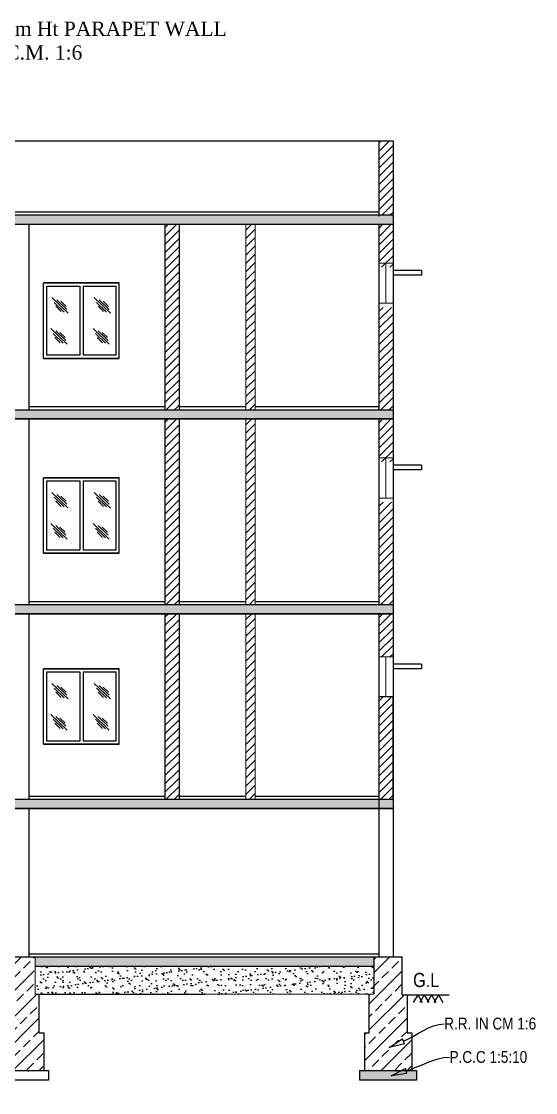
# Model space of a CAD drawing. Header units: metres. Extents: x -1560950 to -1560825, y 42726 to 42863.
# Drawn here: x -1560891.41 to -1560883.1, y 42822.58 to 42839.9 of the extents above; entities that cross this region are included whole.
import ezdxf
from ezdxf import colors
from ezdxf.entities.mleader import LeaderData, LeaderLine
from ezdxf.math import Vec2, Vec3

# ---------------------------------------------------------------- set-up
doc = ezdxf.new("R2010")
doc.units = ezdxf.units.M
doc.header["$LTSCALE"] = 750
doc.header["$MEASUREMENT"] = 0
doc.header["$PDMODE"] = 35
doc.header["$PDSIZE"] = 50
doc.layers.get('0').update_dxf_attribs({"lineweight": 5})
doc.layers.get('Defpoints').update_dxf_attribs({"lineweight": 0})
doc.styles.add('sty', font='swissc.ttf', dxfattribs={"height": 10})
doc.styles.add('sunahari', font='framd.ttf', dxfattribs={"height": 0.3})
doc.dimstyles.new('CIVIL Mt.1', dxfattribs={"dimscale": 0, "dimtxt": 0.4, "dimasz": 0.15, "dimexe": 0.18, "dimexo": 0.0625, "dimgap": 0.1, "dimtad": 0, "dimzin": 0, "dimdsep": 46, "dimtxsty": 'sunahari', "dimblk": 'OBLIQUE', "dimcen": 0.09, "dimse1": 1, "dimse2": 1, "dimclrd": 253, "dimclrt": 4, "dimadec": 0, "dimazin": 0, "dimtfac": 1, "dimtofl": 0, "dimtmove": 1, "dimatfit": 3, "dimfxl": 0, "dimfrac": 2, "dimtolj": 1, "dimtzin": 0, "dimarcsym": 0})
pattern_1 = [(50, (-1560725.65363, 42799.76936), (0.18218467, -0.01593909), [0.01905, -0.20955]), (355, (-1560725.65363, 42799.76936), (-0.03524342, 0.19105685), [0.01524, -0.16764058]), (100.45144, (-1560725.63844, 42799.76803), (0.14694125, 0.17511775), [0.01619, -0.17809024]), (46.1842, (-1560725.65363, 42799.82016), (0.27107904, -0.04204233), [0.028575, -0.314325]), (96.63556, (-1560725.63104, 42799.81666), (0.23740413, 0.24742612), [0.02428502, -0.2671356]), (351.18415, (-1560725.65363, 42799.82016), (0.23740413, 0.24742612), [0.02285997, -0.25145973]), (21, (-1560725.62823, 42799.80746), (0.15161439, -0.1022652), [0.01905, -0.20955]), (326, (-1560725.62823, 42799.80746), (0.06180203, 0.18418797), [0.01524, -0.16764]), (71.45144, (-1560725.6156, 42799.79894), (0.21341642, 0.08192277), [0.01619, -0.17808994]), (37.5, (-1560725.653626, 42799.76936), (0.003088603, 0.084555039), [0, -0.165608, 0, -0.17018, 0, -0.168275]), (7.5, (-1560725.65363, 42799.76936), (0.066819663, 0.100180575), [0, -0.097028, 0, -0.161798, 0, -0.064135]), (327.5, (-1560725.71027, 42799.76936), (0.135590595, -0.005728744), [0, -0.0635, 0, -0.19812, 0, -0.26289]), (317.5, (-1560725.73567, 42799.76936), (0.14812918, 0.02542649), [0, -0.08255, 0, -0.131572, 0, -0.18669])]
pattern_2 = [(45, (-1560723.893505, 42799.76936), (-0.06735192, 0.06735192), [])]

# ---------------------------------------------------------------- blocks, each defined once
blk = doc.blocks.new('_ClosedBlank')
at = {"color": 0, "linetype": 'ByBlock', "lineweight": -2}
for p, q in [((-1, 0.167), (0, 0)), ((-1, 0.167), (-1, -0.167)), ((0, 0), (-1, -0.167))]:
    blk.add_line(p, q, dxfattribs=at)
blk = doc.blocks.new('_Oblique')
at = {"color": 0, "linetype": 'ByBlock', "lineweight": -2}
blk.add_line((-0.5, -0.5), (0.5, 0.5), dxfattribs=at)
blk = doc.blocks.new('*D1212')
at = {"color": 253, "lineweight": -2, "ltscale": 0.25}
for p, q in [((-1560914.252, 42836.621), (-1560914.252, 42835.658)), ((-1560914.252, 42833.621), (-1560914.252, 42834.585))]:
    blk.add_line(p, q, dxfattribs=at)
at = {"layer": 'Defpoints', "color": 0, "ltscale": 0.25}
for p in [(-1560914.252, 42836.621), (-1560885.401, 42836.621), (-1560913.709, 42833.621)]:
    blk.add_point(p, dxfattribs=at)
at = {"color": 253, "lineweight": -2, "ltscale": 0.25, "xscale": 0.15, "yscale": 0.15, "zscale": 0.15}
for p, rotation in [((-1560914.252, 42836.621), 90), ((-1560914.252, 42833.621), 270)]:
    blk.add_blockref('_Oblique', p, dxfattribs=dict(at, rotation=rotation))
at = {"color": 4, "ltscale": 0.25, "insert": (-1560914.252, 42835.121), "char_height": 0.3, "attachment_point": 5, "rotation": 90, "style": 'sunahari'}
blk.add_mtext('\\A1;3.00', dxfattribs=at)

msp = doc.modelspace()

# ---------------------------------------------------------------- hatches: boundary and pattern name
at = {"linetype": 'ByBlock', "lineweight": -2, "ltscale": 0.05}
h = msp.add_hatch(dxfattribs=at)
h.set_pattern_fill('ANSI31', color=0, scale=0.03, style=0)
h.set_pattern_definition(pattern_2)
h.paths.add_polyline_path([(-1560913.47881, 42837.97146), (-1560913.70881, 42837.97146), (-1560913.70881, 42836.77146), (-1560913.47881, 42836.77146)])
h.paths.add_polyline_path([(-1560885.40101, 42837.97146), (-1560885.63101, 42837.97146), (-1560885.63101, 42836.77146), (-1560885.40101, 42836.77146)])
h = msp.add_hatch(dxfattribs=at)
h.set_pattern_fill('AR-CONC', color=0, scale=0.001, style=0)
h.set_pattern_definition(pattern_1)
h.paths.add_polyline_path([(-1560885.40101, 42830.32146), (-1560885.40101, 42830.47146), (-1560913.70881, 42830.47146), (-1560913.70881, 42830.32146)])
h.paths.add_polyline_path([(-1560913.70881, 42833.62146), (-1560913.70881, 42833.47146), (-1560885.40101, 42833.47146), (-1560885.40101, 42833.62146)])
h.paths.add_polyline_path([(-1560913.70881, 42836.77146), (-1560913.70881, 42836.62146), (-1560885.40101, 42836.62146), (-1560885.40101, 42836.77146), (-1560906.73846, 42836.77146), (-1560906.73846, 42836.75581), (-1560908.94175, 42836.75581), (-1560908.9353, 42836.77146)])
h = msp.add_hatch(dxfattribs=at)
h.set_pattern_fill('ANSI31', color=0, scale=0.03, style=0)
h.set_pattern_definition([(45, (-1560723.893505, 42813.04164), (-0.06735192, 0.06735192), [])])
h.paths.add_polyline_path([(-1560887.63101, 42836.62146), (-1560887.78101, 42836.62146), (-1560887.78101, 42833.62146), (-1560887.63101, 42833.62146)])
h.paths.add_polyline_path([(-1560888.86101, 42836.62146), (-1560889.09101, 42836.62146), (-1560889.09101, 42833.62146), (-1560888.86101, 42833.62146)])
h = msp.add_hatch(dxfattribs=at)
h.set_pattern_fill('ANSI31', color=0, scale=0.03, style=0)
h.set_pattern_definition([(45, (-1560723.893505, 42806.06936), (-0.06735192, 0.06735192), [])])
h.paths.add_polyline_path([(-1560885.40101, 42836.62146), (-1560885.63101, 42836.62146), (-1560885.63101, 42835.92656), (-1560885.40101, 42835.92656)])
h.paths.add_polyline_path([(-1560885.40101, 42835.27656), (-1560885.63101, 42835.27656), (-1560885.63101, 42833.62146), (-1560885.40101, 42833.62146)])
h = msp.add_hatch(dxfattribs=at)
h.set_pattern_fill('ANSI31', color=0, scale=0.03, style=0)
h.set_pattern_definition([(45, (-1560723.893505, 42809.89164), (-0.06735192, 0.06735192), [])])
h.paths.add_polyline_path([(-1560887.63101, 42833.47146), (-1560887.78101, 42833.47146), (-1560887.78101, 42830.47146), (-1560887.63101, 42830.47146)])
h.paths.add_polyline_path([(-1560888.86101, 42833.47146), (-1560889.09101, 42833.47146), (-1560889.09101, 42830.47146), (-1560888.86101, 42830.47146)])
h = msp.add_hatch(dxfattribs=at)
h.set_pattern_fill('ANSI31', color=0, scale=0.03, style=0)
h.set_pattern_definition([(45, (-1560723.893505, 42802.91936), (-0.06735192, 0.06735192), [])])
h.paths.add_polyline_path([(-1560885.40101, 42833.47146), (-1560885.63101, 42833.47146), (-1560885.63101, 42832.77656), (-1560885.40101, 42832.77656)])
h.paths.add_polyline_path([(-1560885.40101, 42832.12656), (-1560885.63101, 42832.12656), (-1560885.63101, 42830.47146), (-1560885.40101, 42830.47146)])
h = msp.add_hatch(dxfattribs=at)
h.set_pattern_fill('ANSI31', color=0, scale=0.03, style=0)
h.set_pattern_definition([(45, (-1560723.893505, 42806.74164), (-0.06735192, 0.06735192), [])])
h.paths.add_polyline_path([(-1560887.63101, 42830.32146), (-1560887.78101, 42830.32146), (-1560887.78101, 42827.32146), (-1560887.63101, 42827.32146)])
h.paths.add_polyline_path([(-1560888.86101, 42830.32146), (-1560889.09101, 42830.32146), (-1560889.09101, 42827.32146), (-1560888.86101, 42827.32146)])
h = msp.add_hatch(dxfattribs=at)
h.set_pattern_fill('ANSI31', color=0, scale=0.03, style=0)
h.set_pattern_definition(pattern_2)
h.paths.add_polyline_path([(-1560885.40101, 42830.32146), (-1560885.63101, 42830.32146), (-1560885.63101, 42829.62656), (-1560885.40101, 42829.62656)])
h.paths.add_polyline_path([(-1560885.40101, 42828.97656), (-1560885.63101, 42828.97656), (-1560885.63101, 42827.32146), (-1560885.40101, 42827.32146)])
h = msp.add_hatch(dxfattribs=at)
h.set_pattern_fill('AR-CONC', color=0, scale=0.001, style=0)
h.set_pattern_definition(pattern_1)
h.paths.add_polyline_path([(-1560885.40101, 42827.17146), (-1560885.40101, 42827.32146), (-1560913.70881, 42827.32146), (-1560913.70881, 42827.17146)])
h = msp.add_hatch(dxfattribs=at)
h.set_pattern_fill('ANSI33', color=0, scale=1.2, style=0)
h.set_pattern_definition([(45, (-1561816.9099, 43172.06372), (-0.21213203, 0.21213203), []), (45, (-1561816.69777, 43172.06372), (-0.21213203, 0.21213203), [0.15, -0.075])])
h.paths.add_polyline_path([(-1560891.05155, 42823.54678), (-1560891.12822, 42823.54678), (-1560891.12822, 42824.15807), (-1560891.20758, 42824.15807), (-1560891.20759, 42824.77132), (-1560891.66775, 42824.77132), (-1560891.66775, 42824.15844), (-1560891.66775, 42824.1581), (-1560891.74171, 42824.1581), (-1560891.74171, 42823.54676), (-1560891.81837, 42823.54676), (-1560891.81836, 42822.93343), (-1560891.05155, 42822.93344)])
h = msp.add_hatch(dxfattribs=at)
h.set_pattern_fill('AR-CONC', color=0, scale=0.001, style=0)
h.set_pattern_definition(pattern_1)
h.paths.add_polyline_path([(-1560885.71105, 42824.77146), (-1560891.19036, 42824.77146), (-1560891.19036, 42824.62146), (-1560885.71105, 42824.62146)])
h = msp.add_hatch(dxfattribs=at)
h.set_pattern_fill('ANSI33', color=0, scale=1.2, style=0)
h.set_pattern_definition([(45, (-1561810.95336, 43172.06372), (-0.21213203, 0.21213203), []), (45, (-1561810.74123, 43172.06372), (-0.21213203, 0.21213203), [0.15, -0.075])])
h.paths.add_polyline_path([(-1560885.09501, 42823.54678), (-1560885.17168, 42823.54678), (-1560885.17168, 42824.15807), (-1560885.25104, 42824.15807), (-1560885.25105, 42824.77132), (-1560885.71121, 42824.77132), (-1560885.71121, 42824.15844), (-1560885.71121, 42824.1581), (-1560885.78517, 42824.1581), (-1560885.78517, 42823.54676), (-1560885.86183, 42823.54676), (-1560885.86182, 42822.93343), (-1560885.09501, 42822.93344)])
h = msp.add_hatch(dxfattribs=at)
h.set_pattern_fill('AR-SAND', color=0, scale=0.0035, style=0)
h.set_pattern_definition([(37.5, (-1560725.65363, 42799.76936), (-0.00560011, 0.17129463), [0, -0.135128, 0, -0.15113, 0, -0.1444625]), (7.5, (-1560725.65363, 42799.76936), (0.15733315, 0.2508888), [0, -0.072898, 0, -0.121793, 0, -0.0466725]), (327.5, (-1560725.76297, 42799.76936), (0.27684733, 0.00050301), [0, -0.04445, 0, -0.16002, 0, -0.208915]), (317.5, (-1560725.76297, 42799.76936), (0.26724476, 0.07802526), [0, -0.022225, 0, -0.104902, 0, -0.120015])])
h.paths.add_polyline_path([(-1560885.71105, 42824.62146), (-1560891.19036, 42824.62146), (-1560891.19036, 42824.17146), (-1560885.71105, 42824.17146)])
h = msp.add_hatch(dxfattribs=at)
h.set_pattern_fill('AR-CONC', color=0, scale=0.0035, style=0)
h.set_pattern_definition([(50, (-1560725.65363, 42799.80394), (0.6376463, -0.0557868), [0.066675, -0.733425]), (355, (-1560725.6536, 42799.80394), (-0.123352, 0.668699), [0.05334, -0.586742]), (100.45144, (-1560725.6005, 42799.7993), (0.5142944, 0.6129121), [0.056665, -0.6233159]), (46.1842, (-1560725.6536, 42799.98174), (0.9487766, -0.147148), [0.1000125, -1.1001375]), (96.63556, (-1560725.5746, 42799.9695), (0.8309145, 0.8659914), [0.0849976, -0.9349746]), (351.18415, (-1560725.6536, 42799.9817), (0.8309145, 0.8659914), [0.08001, -0.880109]), (21, (-1560725.56473, 42799.9373), (0.5306504, -0.3579282), [0.066675, -0.733425]), (326, (-1560725.5647, 42799.9373), (0.216307, 0.6446579), [0.05334, -0.58674]), (71.45144, (-1560725.5205, 42799.90746), (0.7469575, 0.2867297), [0.056665, -0.6233148]), (37.5, (-1560725.65363, 42799.80394), (0.0108101, 0.29594264), [0, -0.579628, 0, -0.59563, 0, -0.5889625]), (7.5, (-1560725.65363, 42799.80394), (0.2338688, 0.350632), [0, -0.339598, 0, -0.566293, 0, -0.2244725]), (327.5, (-1560725.85187, 42799.80394), (0.47456708, -0.0200506), [0, -0.22225, 0, -0.69342, 0, -0.920115]), (317.5, (-1560725.94077, 42799.80394), (0.5184521, 0.0889927), [0, -0.288925, 0, -0.460502, 0, -0.653415])])
h.paths.add_polyline_path([(-1560909.54787, 42822.7801), (-1560909.54787, 42822.93343), (-1560910.47188, 42822.93343), (-1560910.47188, 42822.7801)])
h.paths.add_polyline_path([(-1560901.56831, 42822.93343), (-1560902.49231, 42822.93343), (-1560902.49231, 42822.7801), (-1560901.56831, 42822.7801)])
h.paths.add_polyline_path([(-1560896.81653, 42822.93343), (-1560897.74053, 42822.93343), (-1560897.74053, 42822.7801), (-1560896.81653, 42822.7801)])
h.paths.add_polyline_path([(-1560885.94351, 42822.93343), (-1560885.94351, 42822.7801), (-1560885.01951, 42822.7801), (-1560885.01951, 42822.93343)])

# ---------------------------------------------------------------- linework, layer by layer
at = {"color": 0, "linetype": 'ByBlock', "lineweight": -2, "ltscale": 0.05}
for p, q in [((-1560909.27881, 42837.97146, -1095.56237), (-1560885.40101, 42837.97146, 4759.2567)), ((-1560885.63101, 42837.97146, -34605.66307), (-1560885.63101, 42836.75307, -30969.25733)), ((-1560885.40101, 42837.97146, 4759.2567), (-1560885.40101, 42824.77146, 4759.2567)), ((-1560885.40101, 42837.97146, -34605.66307), (-1560885.40101, 42824.77146, 4790.96403)), ((-1560885.40101, 42837.97146, -34605.66307), (-1560885.40101, 42825.37158, 2999.83695)), ((-1560913.70881, 42836.77146, -2181.79505), (-1560885.40101, 42836.77146, 4759.2567)), ((-1560913.47881, 42836.82146, -2125.39922), (-1560885.63101, 42836.82146, 4702.86087)), ((-1560913.70881, 42836.62146, -2470.56768), (-1560885.40101, 42836.62146, -2295.61137)), ((-1560913.70881, 42836.62146, -2470.56768), (-1560885.40101, 42836.62146, -2295.61137)), ((-1560891.29126, 42836.62146, 4759.25045), (-1560891.29126, 42833.62146, 4759.25045)), ((-1560889.09101, 42836.62146, 4759.25045), (-1560889.09101, 42833.62146, 4759.25045)), ((-1560888.86101, 42836.62146, 4759.25045), (-1560888.86101, 42833.62146, 4759.25045)), ((-1560885.63101, 42836.62146, -30576.46257), (-1560885.63101, 42833.62146, -21622.68369)), ((-1560884.94101, 42835.8744, -33678.67536), (-1560885.40101, 42835.8744, -33678.67536)), ((-1560884.94101, 42835.8744, -33678.67536), (-1560884.94101, 42835.79773, -33678.67536)), ((-1560884.94101, 42835.79773, -33678.67536), (-1560885.40101, 42835.79773, -33678.67536)), ((-1560890.46487, 42835.62066, 4759.25045), (-1560890.46487, 42834.50146, 4759.25045)), ((-1560890.41487, 42835.62066, 4759.25045), (-1560890.41487, 42834.50146, 4759.25045)), ((-1560889.83317, 42834.45146, 4759.25045), (-1560889.83317, 42835.67066, 4759.25045)), ((-1560890.91841, 42835.43451, 4759.25045), (-1560890.65765, 42835.18174, 4759.25045)), ((-1560890.72053, 42835.19896, 4759.25045), (-1560890.87981, 42835.35617, 4759.25045)), ((-1560890.67681, 42835.24406, 4759.25045), (-1560890.8389, 42835.39837, 4759.25045)), ((-1560890.68629, 42835.29117, 4759.25045), (-1560890.7752, 42835.37479, 4759.25045)), ((-1560890.23469, 42835.43451, 4759.25045), (-1560889.97392, 42835.18174, 4759.25045)), ((-1560890.03681, 42835.19896, 4759.25045), (-1560890.19608, 42835.35617, 4759.25045)), ((-1560889.99309, 42835.24406, 4759.25045), (-1560890.15518, 42835.39837, 4759.25045)), ((-1560890.00257, 42835.29117, 4759.25045), (-1560890.09148, 42835.37479, 4759.25045)), ((-1560890.76791, 42835.20697, 4759.25045), (-1560890.85425, 42835.29324, 4759.25045)), ((-1560890.08419, 42835.20697, 4759.25045), (-1560890.17053, 42835.29324, 4759.25045)), ((-1560890.93497, 42834.93235, 4759.25045), (-1560890.67421, 42834.67958, 4759.25045)), ((-1560890.7371, 42834.6968, 4759.25045), (-1560890.89637, 42834.85401, 4759.25045)), ((-1560890.69338, 42834.7419, 4759.25045), (-1560890.85547, 42834.89621, 4759.25045)), ((-1560890.70286, 42834.78901, 4759.25045), (-1560890.79177, 42834.87263, 4759.25045)), ((-1560890.25125, 42834.93235, 4759.25045), (-1560889.99049, 42834.67958, 4759.25045)), ((-1560890.05338, 42834.6968, 4759.25045), (-1560890.21265, 42834.85401, 4759.25045)), ((-1560890.00966, 42834.7419, 4759.25045), (-1560890.17174, 42834.89621, 4759.25045)), ((-1560890.01914, 42834.78901, 4759.25045), (-1560890.10805, 42834.87263, 4759.25045)), ((-1560890.78448, 42834.70481, 4759.25045), (-1560890.87082, 42834.79108, 4759.25045)), ((-1560890.10076, 42834.70481, 4759.25045), (-1560890.1871, 42834.79108, 4759.25045)), ((-1560889.83317, 42834.45146, 4759.25045), (-1560891.05317, 42834.45146, 4759.25045)), ((-1560891.05317, 42834.45146, 4759.25045), (-1560889.83317, 42834.45146, 4759.25045)), ((-1560889.83317, 42834.45146, 4759.25045), (-1560891.05317, 42834.45146, 4759.25045)), ((-1560913.70881, 42833.62146, -251.53995), (-1560885.40101, 42833.62146, -251.53995)), ((-1560891.29126, 42833.67146, -251.53995), (-1560889.09101, 42833.67146, -251.53995)), ((-1560888.86101, 42833.67146, -251.53995), (-1560887.78101, 42833.67146, -251.53995)), ((-1560887.63101, 42833.67146, -251.53995), (-1560885.63101, 42833.67146, -251.53995)), ((-1560913.70881, 42833.47146, -251.53995), (-1560885.40101, 42833.47146, -251.53995)), ((-1560913.70881, 42833.47146, -251.53995), (-1560885.40101, 42833.47146, -251.53995)), ((-1560891.29126, 42833.47146, 4759.25045), (-1560891.29126, 42830.47146, 4759.25045)), ((-1560889.09101, 42833.47146, 4759.25045), (-1560889.09101, 42830.47146, 4759.25045)), ((-1560888.86101, 42833.47146, 4759.25045), (-1560888.86101, 42830.47146, 4759.25045)), ((-1560885.63101, 42833.47146, -21174.99475), (-1560885.63101, 42830.47146, -12221.21588)), ((-1560884.94101, 42832.7244, -33485.51083), (-1560885.40101, 42832.7244, -33485.51083)), ((-1560884.94101, 42832.64773, -33485.51083), (-1560885.40101, 42832.64773, -33485.51083)), ((-1560884.94101, 42832.7244, -33485.51083), (-1560884.94101, 42832.64773, -33485.51083)), ((-1560890.46487, 42832.47066, -58.37542), (-1560890.46487, 42831.35146, -58.37542)), ((-1560890.41487, 42832.47066, -58.37542), (-1560890.41487, 42831.35146, -58.37542)), ((-1560889.83317, 42831.30146, -58.37542), (-1560889.83317, 42832.52066, -58.37542)), ((-1560890.91841, 42832.28451, -58.37542), (-1560890.65765, 42832.03174, -58.37542)), ((-1560890.67681, 42832.09406, -58.37542), (-1560890.8389, 42832.24837, -58.37542)), ((-1560890.68629, 42832.14117, -58.37542), (-1560890.7752, 42832.22479, -58.37542)), ((-1560890.23469, 42832.28451, -58.37542), (-1560889.97392, 42832.03174, -58.37542)), ((-1560889.99309, 42832.09406, -58.37542), (-1560890.15518, 42832.24837, -58.37542)), ((-1560890.00257, 42832.14117, -58.37542), (-1560890.09148, 42832.22479, -58.37542)), ((-1560890.72053, 42832.04896, -58.37542), (-1560890.87981, 42832.20617, -58.37542)), ((-1560890.76791, 42832.05697, -58.37542), (-1560890.85425, 42832.14324, -58.37542)), ((-1560890.03681, 42832.04896, -58.37542), (-1560890.19608, 42832.20617, -58.37542)), ((-1560890.08419, 42832.05697, -58.37542), (-1560890.17053, 42832.14324, -58.37542)), ((-1560890.93497, 42831.78235, -58.37542), (-1560890.67421, 42831.52958, -58.37542)), ((-1560890.7371, 42831.5468, -58.37542), (-1560890.89637, 42831.70401, -58.37542)), ((-1560890.69338, 42831.5919, -58.37542), (-1560890.85547, 42831.74621, -58.37542)), ((-1560890.70286, 42831.63901, -58.37542), (-1560890.79177, 42831.72263, -58.37542)), ((-1560890.25125, 42831.78235, -58.37542), (-1560889.99049, 42831.52958, -58.37542)), ((-1560890.05338, 42831.5468, -58.37542), (-1560890.21265, 42831.70401, -58.37542)), ((-1560890.00966, 42831.5919, -58.37542), (-1560890.17174, 42831.74621, -58.37542)), ((-1560890.01914, 42831.63901, -58.37542), (-1560890.10805, 42831.72263, -58.37542)), ((-1560890.78448, 42831.55481, -58.37542), (-1560890.87082, 42831.64108, -58.37542)), ((-1560890.10076, 42831.55481, -58.37542), (-1560890.1871, 42831.64108, -58.37542)), ((-1560889.83317, 42831.30146, -58.37542), (-1560891.05317, 42831.30146, -58.37542)), ((-1560889.83317, 42831.30146, -58.37542), (-1560891.05317, 42831.30146, -58.37542)), ((-1560891.05317, 42831.30146, -58.37542), (-1560889.83317, 42831.30146, -58.37542)), ((-1560891.29126, 42830.52146, -58.37542), (-1560889.09101, 42830.52146, -58.37542)), ((-1560888.86101, 42830.52146, -58.37542), (-1560887.78101, 42830.52146, -58.37542)), ((-1560887.63101, 42830.52146, -58.37542), (-1560885.63101, 42830.52146, -58.37542)), ((-1560913.70881, 42830.47146, -58.37542), (-1560885.40101, 42830.47146, -58.37542)), ((-1560913.70881, 42830.32146, -58.37542), (-1560885.40101, 42830.32146, -58.37542)), ((-1560913.70881, 42830.32146, -58.37542), (-1560885.40101, 42830.32146, -58.37542)), ((-1560891.29126, 42830.32146, 4759.25045), (-1560891.29126, 42827.32146, 4759.25045)), ((-1560889.09101, 42830.32146, 4759.25045), (-1560889.09101, 42827.32146, 4759.25045)), ((-1560888.86101, 42830.32146, 4759.25045), (-1560888.86101, 42827.32146, 4759.25045)), ((-1560885.63101, 42830.32146, -11773.52694), (-1560885.63101, 42827.32146, -2819.74804)), ((-1560884.94101, 42829.50875, -38607.37046), (-1560885.40101, 42829.50875, -38607.37046)), ((-1560884.94101, 42829.50875, -38607.37046), (-1560884.94101, 42829.43208, -38607.37046)), ((-1560890.46487, 42829.38208, -38607.25676), (-1560890.46487, 42828.26288, -38607.25676)), ((-1560890.41487, 42829.38208, -38607.25676), (-1560890.41487, 42828.26288, -38607.25676)), ((-1560889.83317, 42828.21288, -38607.25676), (-1560889.83317, 42829.43208, -38607.25676)), ((-1560884.94101, 42829.43208, -38607.37046), (-1560885.40101, 42829.43208, -38607.37046)), ((-1560890.91841, 42829.19594, -38607.25676), (-1560890.65765, 42828.94317, -38607.25676)), ((-1560890.72053, 42828.96039, -38607.25676), (-1560890.87981, 42829.11759, -38607.25676)), ((-1560890.67681, 42829.00549, -38607.25676), (-1560890.8389, 42829.15979, -38607.25676)), ((-1560890.68629, 42829.05259, -38607.25676), (-1560890.7752, 42829.13621, -38607.25676)), ((-1560890.23469, 42829.19594, -38607.25676), (-1560889.97392, 42828.94317, -38607.25676)), ((-1560890.03681, 42828.96039, -38607.25676), (-1560890.19608, 42829.11759, -38607.25676)), ((-1560889.99309, 42829.00549, -38607.25676), (-1560890.15518, 42829.15979, -38607.25676)), ((-1560890.00257, 42829.05259, -38607.25676), (-1560890.09148, 42829.13621, -38607.25676)), ((-1560890.76791, 42828.96839, -38607.25676), (-1560890.85425, 42829.05466, -38607.25676)), ((-1560890.08419, 42828.96839, -38607.25676), (-1560890.17053, 42829.05466, -38607.25676)), ((-1560890.93497, 42828.69378, -38607.25676), (-1560890.67421, 42828.44101, -38607.25676)), ((-1560890.7371, 42828.45823, -38607.25676), (-1560890.89637, 42828.61543, -38607.25676)), ((-1560890.69338, 42828.50333, -38607.25676), (-1560890.85547, 42828.65763, -38607.25676)), ((-1560890.70286, 42828.55043, -38607.25676), (-1560890.79177, 42828.63405, -38607.25676)), ((-1560890.25125, 42828.69378, -38607.25676), (-1560889.99049, 42828.44101, -38607.25676)), ((-1560890.05338, 42828.45823, -38607.25676), (-1560890.21265, 42828.61543, -38607.25676)), ((-1560890.00966, 42828.50333, -38607.25676), (-1560890.17174, 42828.65763, -38607.25676)), ((-1560890.01914, 42828.55043, -38607.25676), (-1560890.10805, 42828.63405, -38607.25676)), ((-1560890.78448, 42828.46623, -38607.25676), (-1560890.87082, 42828.5525, -38607.25676)), ((-1560890.10076, 42828.46623, -38607.25676), (-1560890.1871, 42828.5525, -38607.25676)), ((-1560891.05317, 42828.21288, -38607.25676), (-1560889.83317, 42828.21288, -38607.25676)), ((-1560889.83317, 42828.21288, -38607.25676), (-1560891.05317, 42828.21288, -38607.25676)), ((-1560889.83317, 42828.21288, -38607.25676), (-1560891.05317, 42828.21288, -38607.25676)), ((-1560891.29126, 42827.37146, -58.37542), (-1560889.09101, 42827.37146, -58.37542)), ((-1560888.86101, 42827.37146, -58.37542), (-1560887.78101, 42827.37146, -58.37542)), ((-1560887.63101, 42827.37146, -58.37542), (-1560885.63101, 42827.37146, -58.37542)), ((-1560885.63101, 42827.37146, -461.80857), (-1560885.63101, 42824.77146, 4780.67764)), ((-1560913.70881, 42827.32146, -58.37542), (-1560885.40101, 42827.32146, -58.37542)), ((-1560913.70881, 42827.17146, -58.5404), (-1560885.40101, 42827.17146, -58.5404)), ((-1560891.29126, 42827.17146, 4759.2567), (-1560891.29126, 42824.77146, 4759.2567)), ((-1560891.29126, 42827.17146, 4759.25045), (-1560891.29126, 42824.77146, 4759.25045)), ((-1560885.40101, 42827.17146, -58.5404), (-1560885.40101, 42824.78208, 4759.2567)), ((-1560913.80395, 42824.77146, -362.60293), (-1560885.25101, 42824.77146, -362.60293)), ((-1560891.29126, 42824.82146, -362.60293), (-1560885.63101, 42824.82146, -362.60293)), ((-1560885.71105, 42824.77177, -362.60293), (-1560885.71105, 42824.17146, -362.60293)), ((-1560885.71105, 42824.77146, -362.60293), (-1560885.71105, 42824.17146, -362.60293)), ((-1560885.25105, 42824.15811, -362.60293), (-1560885.25101, 42824.77146, -362.60293)), ((-1560891.19036, 42824.62146, -362.60293), (-1560885.71105, 42824.62146, -362.60293)), ((-1560891.19036, 42824.62146, 4759.2567), (-1560885.71105, 42824.62146, 4759.2567)), ((-1560885.71105, 42824.72595, 4759.2567), (-1560885.71105, 42824.17146, 4759.2567)), ((-1560885.25102, 42824.62146, -362.60293), (-1560885.25101, 42824.62146, -362.60293)), ((-1560885.71105, 42824.17146, 4759.2567), (-1560891.1895, 42824.16116, 4759.2567)), ((-1560891.12822, 42824.16128, 9880.99638), (-1560891.12822, 42823.54676, 9880.99638)), ((-1560885.78502, 42824.15844, -362.60293), (-1560885.78502, 42824.1713, 93.70096)), ((-1560885.25105, 42824.15811, -362.60293), (-1560885.17168, 42824.15811, -362.60293)), ((-1560885.17168, 42824.15811, -362.60293), (-1560885.17168, 42823.54676, -362.60293)), ((-1560885.17168, 42824.15811, -362.60293), (-1560884.49445, 42824.15811, -362.60293)), ((-1560885.00228, 42824.15811, -362.60293), (-1560885.07314, 42824.03538, -362.60293)), ((-1560884.99861, 42824.15811, -362.60293), (-1560884.92775, 42824.03538, -362.60293)), ((-1560884.89518, 42824.15811, -362.60293), (-1560884.96604, 42824.03538, -362.60293)), ((-1560884.89518, 42824.15811, -362.60293), (-1560884.82433, 42824.03538, -362.60293)), ((-1560884.7778, 42824.15811, -362.60293), (-1560884.84866, 42824.03538, -362.60293)), ((-1560884.77761, 42824.15811, -362.60293), (-1560884.70675, 42824.03538, -362.60293)), ((-1560884.66777, 42824.15811, -362.60293), (-1560884.73863, 42824.03538, -362.60293)), ((-1560884.66777, 42824.15811, -362.60293), (-1560884.59691, 42824.03538, -362.60293)), ((-1560891.12822, 42823.54676, 9880.99638), (-1560891.05155, 42823.54676, 9880.99638)), ((-1560891.05155, 42823.54676, 9880.99638), (-1560891.05155, 42822.93343, 9880.99638)), ((-1560885.86168, 42823.54676, -362.60293), (-1560885.86168, 42822.93343, -362.60293)), ((-1560885.86168, 42823.54676, -362.60293), (-1560885.78501, 42823.54676, -362.60293)), ((-1560885.17168, 42823.54676, -362.60293), (-1560885.09501, 42823.54676, -362.60293)), ((-1560885.09501, 42823.54676, -362.60293), (-1560885.09501, 42822.93343, -362.60293)), ((-1560891.90005, 42822.93343, 9880.99638), (-1560890.97605, 42822.93343, 9880.99638)), ((-1560890.97605, 42822.93343, 9880.99638), (-1560890.97605, 42822.7801, 9880.99638)), ((-1560885.94351, 42822.93343, -362.60293), (-1560885.94351, 42822.7801, -362.60293)), ((-1560885.94351, 42822.93343, -362.60293), (-1560885.01951, 42822.93343, -362.60293)), ((-1560885.01951, 42822.93343, -362.60293), (-1560885.01951, 42822.7801, -362.60293)), ((-1560890.97605, 42822.7801, 9880.99638), (-1560891.90005, 42822.7801, 9880.99638)), ((-1560885.01951, 42822.7801, -362.60293), (-1560885.94351, 42822.7801, -362.60293))]:
    msp.add_line(p, q, dxfattribs=at)
at = {"color": 0, "ltscale": 0.25}
for p, q in [((-1560887.78101, 42833.62146, -30576.58252), (-1560887.78101, 42836.62146, -35394.09469)), ((-1560887.63101, 42833.62146, -30576.58252), (-1560887.63101, 42836.62146, -35394.09469)), ((-1560885.40101, 42835.99221, 9687.9518), (-1560885.63101, 42835.99221, 9687.9518)), ((-1560885.51601, 42835.99221, 9687.9518), (-1560885.51601, 42835.34221, 9687.9518)), ((-1560885.63101, 42835.34221, 9687.9518), (-1560885.40101, 42835.34221, 9687.9518)), ((-1560887.78101, 42830.47146, -251.65989), (-1560887.78101, 42833.47146, -5069.17206)), ((-1560887.63101, 42830.47146, -251.65989), (-1560887.63101, 42833.47146, -5069.17206)), ((-1560885.40101, 42832.84221, 9881.11633), (-1560885.63101, 42832.84221, 9881.11633)), ((-1560885.51601, 42832.84221, 9881.11633), (-1560885.51601, 42832.19221, 9881.11633)), ((-1560885.63101, 42832.19221, 9881.11633), (-1560885.40101, 42832.19221, 9881.11633)), ((-1560887.78101, 42827.32146, 4759.13675), (-1560887.78101, 42830.32146, -58.37542)), ((-1560887.63101, 42827.32146, 4759.13675), (-1560887.63101, 42830.32146, -58.37542)), ((-1560885.40101, 42829.62656, 4759.2567), (-1560885.63101, 42829.62656, 4759.2567)), ((-1560885.51601, 42829.62656, 4759.2567), (-1560885.51601, 42828.97656, 4759.2567)), ((-1560885.63101, 42828.97656, 4759.2567), (-1560885.40101, 42828.97656, 4759.2567)), ((-1560891.19065, 42824.77146, -362.60293), (-1560891.1895, 42824.16116, 4759.2567))]:
    msp.add_line(p, q, dxfattribs=at)
for points, elevation in [([(-1560885.63101, 42836.77146), (-1560885.40101, 42836.77146), (-1560885.40101, 42837.97146), (-1560885.63101, 42837.97146)], -31024.15152), ([(-1560885.63101, 42829.62656), (-1560885.40101, 42829.62656), (-1560885.40101, 42830.32146), (-1560885.63101, 42830.32146)], 4759.2567), ([(-1560891.19036, 42824.62146), (-1560885.71105, 42824.62146), (-1560885.71105, 42824.77146), (-1560891.19036, 42824.77146)], 4759.2567), ([(-1560891.19036, 42824.62146), (-1560885.71105, 42824.62146), (-1560885.71105, 42824.17146), (-1560891.19036, 42824.17146)], 4759.2567)]:
    msp.add_lwpolyline(points, close=True, dxfattribs=dict(at, elevation=elevation))
at = {"color": 0, "linetype": 'ByBlock', "lineweight": -2, "ltscale": 0.05}
for points, elevation in [([(-1560889.83317, 42834.45146), (-1560891.05317, 42834.45146), (-1560891.05317, 42835.67066), (-1560889.83317, 42835.67066), (-1560891.05317, 42835.67066)], 4759.25045), ([(-1560890.46487, 42834.50146), (-1560891.00317, 42834.50146), (-1560891.00317, 42835.62066), (-1560890.46487, 42835.62066)], 4759.25045), ([(-1560890.41487, 42835.62066), (-1560889.88317, 42835.62066), (-1560889.88317, 42834.50146), (-1560890.41487, 42834.50146)], 4759.25045), ([(-1560889.83317, 42831.30146), (-1560891.05317, 42831.30146), (-1560891.05317, 42832.52066), (-1560889.83317, 42832.52066), (-1560891.05317, 42832.52066)], -58.37542), ([(-1560890.46487, 42831.35146), (-1560891.00317, 42831.35146), (-1560891.00317, 42832.47066), (-1560890.46487, 42832.47066)], -58.37542), ([(-1560890.41487, 42832.47066), (-1560889.88317, 42832.47066), (-1560889.88317, 42831.35146), (-1560890.41487, 42831.35146)], -58.37542), ([(-1560889.83317, 42828.21288), (-1560891.05317, 42828.21288), (-1560891.05317, 42829.43208), (-1560889.83317, 42829.43208), (-1560891.05317, 42829.43208)], -38607.25676), ([(-1560890.46487, 42828.26288), (-1560891.00317, 42828.26288), (-1560891.00317, 42829.38208), (-1560890.46487, 42829.38208)], -38607.25676), ([(-1560890.41487, 42829.38208), (-1560889.88317, 42829.38208), (-1560889.88317, 42828.26288), (-1560890.41487, 42828.26288)], -38607.25676), ([(-1560885.78501, 42823.54676), (-1560885.78502, 42824.15844)], -362.60293)]:
    msp.add_lwpolyline(points, dxfattribs=dict(at, elevation=elevation))
for points, elevation in [([(-1560913.70881, 42833.62146), (-1560885.40101, 42833.62146), (-1560885.40101, 42833.47146), (-1560913.70881, 42833.47146)], -251.53995), ([(-1560913.70881, 42830.47146), (-1560885.40101, 42830.47146), (-1560885.40101, 42830.32146), (-1560913.70881, 42830.32146)], -58.37542), ([(-1560885.63101, 42827.32146), (-1560885.40101, 42827.32146), (-1560885.40101, 42828.97656), (-1560885.63101, 42828.97656)], -2819.74804), ([(-1560913.70881, 42827.32146), (-1560885.40101, 42827.32146), (-1560885.40101, 42827.17146), (-1560913.70881, 42827.17146)], -58.37542)]:
    msp.add_lwpolyline(points, close=True, dxfattribs=dict(at, elevation=elevation))
for points in [[(-1560891.30314, 42822.92591, 9880.99638), (-1560891.29554, 42822.92834, 9880.99638), (-1560891.28796, 42822.93085, 9880.99638), (-1560891.28038, 42822.93343, 9880.99638)], [(-1560885.3466, 42822.92591, -362.60293), (-1560885.339, 42822.92834, -362.60293), (-1560885.33142, 42822.93085, -362.60293), (-1560885.32384, 42822.93343, -362.60293)]]:
    msp.add_open_spline(points, degree=3, dxfattribs=at)

# ---------------------------------------------------------------- texts
at = {"color": 0, "linetype": 'ByBlock', "lineweight": -2, "ltscale": 0.05, "style": 'sty'}
msp.add_text('G.L', height=0.23, dxfattribs=at).set_placement((-1560885.07658, 42824.28364, -33789.57336))

# ---------------------------------------------------------------- dimensions: what is measured, and where the dimension line sits
at = {"color": 0, "ltscale": 0.25}
dim = msp.add_linear_dim(base=(-1560914.25192, 42836.62146, 4759.13675), p1=(-1560913.70881, 42833.62146, 4759.13675), p2=(-1560885.40101, 42836.62146, 4759.13675), angle=270, dimstyle='CIVIL Mt.1', override={"dimscale": 1}, dxfattribs=at)
dim.commit()
dim.dimension.update_dxf_attribs({"geometry": '*D1212', "text_midpoint": (-1560914.25192, 42835.12146, 4759.13675)})

# ---------------------------------------------------------------- leaders
at = {"color": 0, "linetype": 'ByBlock', "lineweight": -2, "ltscale": 0.05}
ml = msp.add_multileader_mtext('Standard', dxfattribs=at)
ml.set_content('{\\fTimes New Roman|b0|i0|c0|p18;1.20m Ht PARAPET WALL  IN C.M. 1:6}', color=4, style='sty')
ml.set_leader_properties(color=253)
ml.set_arrow_properties(name='CLOSEDBLANK')
ml.build(insert=Vec2(0, 0))
ml.multileader.update_dxf_attribs({"leader_type": 2, "text_left_attachment_type": 2, "text_right_attachment_type": 2, "dogleg_length": 0.36, "arrow_head_size": 0.25556})
ctx = ml.context
ctx.base_point, ctx.char_height, ctx.arrow_head_size, ctx.landing_gap_size, ctx.plane_origin = Vec3(-1560892.12742, 42839.58783, 43412.72875), 0.23, 0.25556, 0.0016, Vec3(-1560892.68883, 42836.90581, 43412.72875)
ctx.left_attachment, ctx.right_attachment = 2, 2
notes = []
notes.append((ctx, [(0, (1, 1, 0), (-1560892.13662, 42839.58783, 43412.72875), (1, 0), 0.0092, [(0, [(-1560892.68883, 42837.90581, 43412.72875)], 0, [])])]))
ctx.mtext.insert, ctx.mtext.width, ctx.mtext.flow_direction = Vec3(-1560892.12582, 42839.89707, 43412.72875), 4.5442673, 5
ml = msp.add_multileader_mtext('Standard', dxfattribs=at)
ml.set_content('{\\fTimes New Roman|b0|i0|c0|p18;WEATHERING COURSE}', color=4, style='sty')
ml.set_leader_properties(color=253)
ml.set_arrow_properties(name='CLOSEDBLANK')
ml.build(insert=Vec2(0, 0))
ml.multileader.update_dxf_attribs({"leader_type": 2, "text_left_attachment_type": 2, "text_right_attachment_type": 2, "dogleg_length": 0.36, "arrow_head_size": 0.25556})
ctx = ml.context
ctx.base_point, ctx.char_height, ctx.arrow_head_size, ctx.landing_gap_size, ctx.plane_origin = Vec3(-1560896.32645, 42838.92569, -3104.74327), 0.23, 0.25556, 0.0016, Vec3(-1560897.58659, 42835.78291, -3104.74327)
ctx.left_attachment, ctx.right_attachment = 2, 2
notes.append((ctx, [(0, (1, 1, 0), (-1560896.33565, 42838.92569, -3104.74327), (1, 0), 0.0092, [(0, [(-1560897.70717, 42836.82146, -3104.74327)], 0, [])])]))
ctx.mtext.insert, ctx.mtext.width, ctx.mtext.flow_direction = Vec3(-1560896.32485, 42839.04334, -3104.74327), 5.1372372, 5
ml = msp.add_multileader_mtext('Standard', dxfattribs=at)
ml.set_content('{\\C0;R.R. IN CM 1:6}', color=4, style='sty')
ml.set_leader_properties(color=253)
ml.set_arrow_properties(name='CLOSEDBLANK')
ml.build(insert=Vec2(0, 0))
ml.multileader.update_dxf_attribs({"leader_type": 2, "text_left_attachment_type": 2, "text_right_attachment_type": 2, "dogleg_length": 0.36, "arrow_head_size": 0.25556})
ctx = ml.context
ctx.base_point, ctx.char_height, ctx.arrow_head_size, ctx.landing_gap_size, ctx.plane_origin = Vec3(-1560884.57543, 42823.68963, -362.60293), 0.1916667, 0.25556, 0.0016, Vec3(-1560901.93779, 42823.30649, -362.60293)
ctx.left_attachment, ctx.right_attachment = 2, 2
notes.append((ctx, [(0, (1, 1, 0), (-1560884.58463, 42823.68963, -362.60293), (1, 0), 0.0092, [(0, [(-1560885.46501, 42823.30679, -362.60293)], 0, [])])]))
ctx.mtext.insert, ctx.mtext.flow_direction = Vec3(-1560884.57384, 42823.79007, -362.60293), 5
ml = msp.add_multileader_mtext('Standard', dxfattribs=at)
ml.set_content('{\\C0;P.C.C 1:5:10}', color=4, style='sty')
ml.set_leader_properties(color=253)
ml.set_arrow_properties(name='CLOSEDBLANK')
ml.build(insert=Vec2(0, 0))
ml.multileader.update_dxf_attribs({"leader_type": 2, "text_left_attachment_type": 2, "text_right_attachment_type": 2, "dogleg_length": 0.36, "arrow_head_size": 0.25556})
ctx = ml.context
ctx.base_point, ctx.char_height, ctx.arrow_head_size, ctx.landing_gap_size, ctx.plane_origin = Vec3(-1560884.48884, 42823.14985, -362.60293), 0.1916667, 0.25556, 0.0016, Vec3(-1560901.90511, 42822.84775, -362.60293)
ctx.left_attachment, ctx.right_attachment = 2, 2
notes.append((ctx, [(0, (1, 1, 0), (-1560884.49804, 42823.14985, -362.60293), (1, 0), 0.0092, [(0, [(-1560885.43234, 42822.84805, -362.60293)], 0, [])])]))
ctx.mtext.insert, ctx.mtext.flow_direction = Vec3(-1560884.48724, 42823.25028, -362.60293), 5
for ctx, leaders in notes:
    for number, flags, end, landing, length, lines in leaders:
        leader = LeaderData()
        leader.index, (leader.has_last_leader_line, leader.has_dogleg_vector, leader.attachment_direction) = number, flags
        leader.last_leader_point, leader.dogleg_vector, leader.dogleg_length = Vec3(end), Vec3(landing), length
        for number, points, colour, breaks in lines:
            line = LeaderLine()
            line.index, line.vertices, line.color, line.breaks = number, Vec3.list(points), colors.encode_raw_color(colour), breaks
            leader.lines.append(line)
        ctx.leaders.append(leader)

doc.saveas('drawing.dxf')
